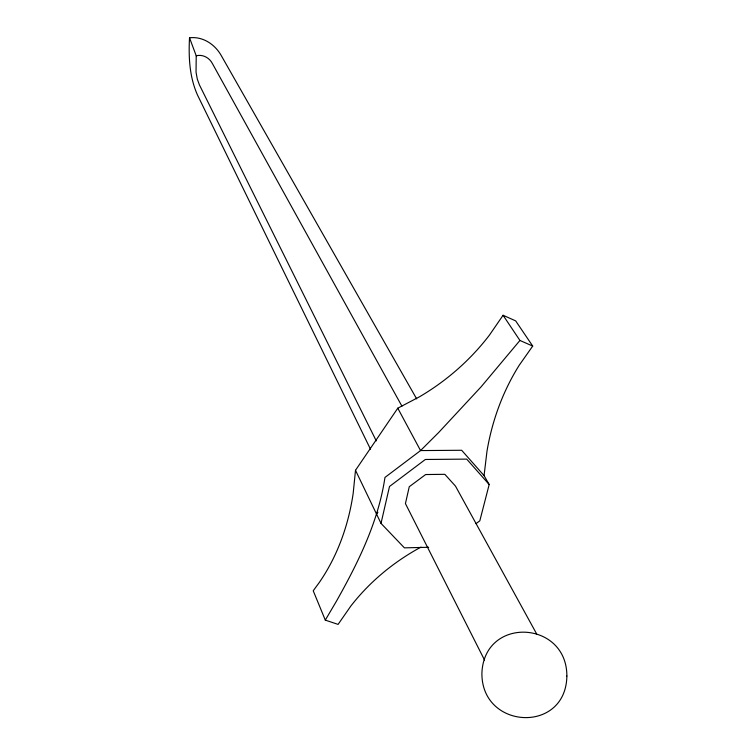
<?xml version="1.0" encoding="UTF-8"?>
<svg xmlns="http://www.w3.org/2000/svg" width="756" height="756" viewBox="0 0 756 756"><rect width="100%" height="100%" fill="white"/><g stroke="black" fill="none" stroke-linecap="round" stroke-linejoin="round"><path stroke-width="1.13" d="M416.679 398.903L221.338 55.717C215.025 44.368 202.835 36.203 189.52 37.8C188.48 57.182 189.491 77.244 197.571 95.19L370.497 449.196M189.52 37.8L196.22 55.793L196.04 72.198L197.297 79.106L199.423 84.899L376.271 440.89M476.034 523.643L479.814 520.827L489.179 484.52L484.067 475.618L486.968 451.332C492.043 420.894 502.825 391.334 519.268 365.176L532.715 346.078L515.658 320.865L503.08 315.271L489.463 335.088C470.44 360.007 446.418 381.024 419.372 396.862L397.779 408.193L355.5 470.289L353.203 493.186C348.573 524.966 337.563 556.066 319.24 582.564L313.22 590.776L325.297 620.118L338.083 624.399L350.775 606.132C369.07 582.507 392.43 562.993 418.493 548.469L421.054 547.098M325.297 620.118L336.42 601.228C358.202 562.502 378.331 521.895 384.965 477.433L420.553 450.576L438.593 432.593L481.175 386.751L519.93 340.455L503.08 315.271M428.68 547.278L404.403 547.854L381.015 523.379L389.501 486.486L425.335 459.478L466.688 459.109L489.179 484.52M376.592 514.165L377.924 512.237M196.22 55.793C202.693 54.139 209.289 57.645 212.332 63.438L401.927 406.18M519.93 340.455L532.715 346.078M484.067 475.618L461.661 450.274L420.553 450.576L397.779 408.193M536.647 633.915L455.481 486.108L444.84 474.324L425.647 474.541L409.261 486.722L405.433 503.59L484.558 660.111M355.5 470.289L381.015 523.379M566.868 676.034C565.96 734.01 481.553 729.701 481.903 673.35C483.887 615.979 566.981 620.137 566.868 676.034"/></g></svg>
